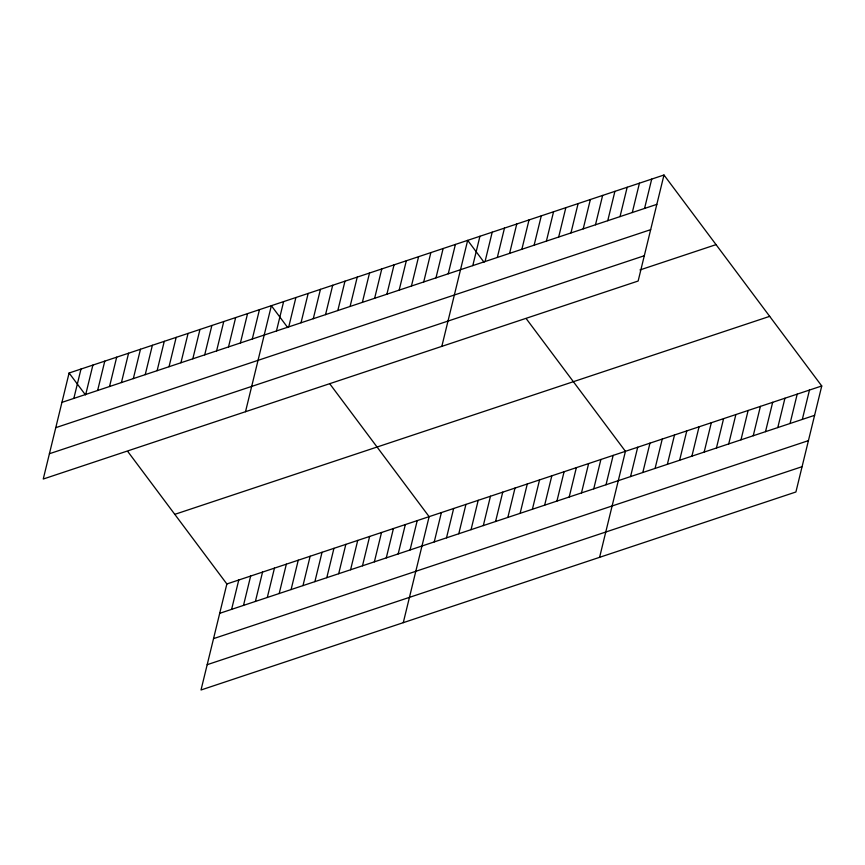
<?xml version="1.0" encoding="UTF-8"?>
<svg xmlns="http://www.w3.org/2000/svg" width="865" height="865" viewBox="0 0 865 865"><rect width="100%" height="100%" fill="white"/><g stroke="black" fill="none" stroke-linecap="round" stroke-linejoin="round"><path stroke-width="1.3" d="M69.092 373.01L43.25 479.026L638.143 281.028L663.985 175.011L69.092 373.01L85.462 394.894M73.839 398.408L80.996 369.052M85.732 394.451L92.89 365.095M97.626 390.493L104.784 361.127M109.531 386.525L116.689 357.169M121.424 382.568L128.582 353.212M133.329 378.611L140.476 349.255M145.223 374.653L152.381 345.286M157.116 370.685L164.274 341.329M169.021 366.728L176.179 337.372M180.915 362.77L188.073 333.414M192.809 358.813L199.966 329.457M204.713 354.845L211.871 325.489M216.607 350.887L223.765 321.531M228.511 346.93L235.658 317.574M240.405 342.973L247.563 313.617M252.299 339.004L259.457 309.648M245.509 411.708L271.361 305.691L287.721 327.575M276.465 330.96L283.623 301.604M288.737 326.884L295.895 297.528M127.858 451.595L226.857 583.972L201.015 689.989L795.908 491.99L821.75 385.974L663.985 175.011M301.009 322.796L308.167 293.44M231.604 609.371L238.762 580.015M243.498 605.403L250.655 576.047M313.281 318.709L320.439 289.353M255.402 601.445L262.549 572.089M325.543 314.633L332.701 285.277M267.296 597.488L274.454 568.132M337.815 310.546L344.973 281.19M279.19 593.531L286.347 564.175M350.087 306.459L357.245 277.103M291.094 589.562L298.252 560.206M362.359 302.382L369.517 273.026M302.988 585.605L310.146 556.249M374.632 298.295L381.779 268.939M314.882 581.648L322.039 552.292M386.893 294.208L394.051 264.852M326.786 577.69L333.944 548.334M399.165 290.132L406.323 260.776M338.68 573.722L345.838 544.366M411.437 286.045L418.595 256.689M350.585 569.765L357.732 540.409M423.709 281.958L430.857 252.602M362.478 565.807L369.636 536.451M435.971 277.881L443.129 248.525M374.372 561.85L381.53 532.494M448.243 273.794L455.401 244.438M386.277 557.893L393.434 528.526M441.831 346.368L467.673 240.351L484.032 262.236M398.17 553.924L405.328 524.568M472.787 265.631L479.934 236.264M410.064 549.967L417.222 520.611M485.049 261.544L492.207 232.188M403.274 622.67L429.127 516.654L330.127 384.276M497.321 257.456L504.479 228.101M434.241 541.923L441.388 512.567M509.593 253.369L516.751 224.013M446.502 537.835L453.66 508.479M521.865 249.293L529.023 219.937M458.774 533.759L465.932 504.403M534.127 245.206L541.285 215.85M471.047 529.672L478.204 500.316M546.399 241.119L553.557 211.763M483.319 525.585L490.466 496.229M558.671 237.042L565.829 207.687M495.58 521.509L502.738 492.153M570.943 232.955L578.101 203.599M507.852 517.421L515.01 488.065M583.205 228.868L590.363 199.512M520.125 513.334L527.282 483.978M595.477 224.792L602.635 195.436M532.397 509.258L539.555 479.902M607.749 220.705L614.907 191.349M544.658 505.171L551.816 475.815M620.021 216.618L627.179 187.262M556.93 501.084L564.088 471.728M632.283 212.541L639.44 183.185M569.202 497.007L576.36 467.641M644.555 208.454L651.713 179.098M581.475 492.92L588.633 463.564M593.736 488.833L600.894 459.477M606.008 484.757L613.166 455.39M599.596 557.33L625.438 451.314L526.439 318.936M630.553 476.583L637.71 447.227M642.814 472.495L649.972 443.139M655.086 468.419L662.244 439.063M667.358 464.332L674.516 434.976M679.63 460.245L686.788 430.889M691.903 456.169L699.05 426.813M704.164 452.081L711.322 422.726M716.436 447.994L723.594 418.638M728.708 443.918L735.866 414.562M740.981 439.831L748.128 410.475M753.242 435.744L760.4 406.388M765.514 431.667L772.672 402.312M777.786 427.58L784.944 398.224M790.059 423.493L797.206 394.137M802.32 419.417L809.478 390.05M61.934 402.366L656.827 204.367M55.771 427.667L650.664 229.668M49.413 453.736L644.306 255.737M639.97 269.945L716.047 244.633M174.795 514.351L769.688 316.352M226.857 583.972L821.75 385.974M219.699 613.328L814.592 415.33M213.536 638.63L808.429 440.631M207.178 664.688L802.071 466.689"/></g></svg>
